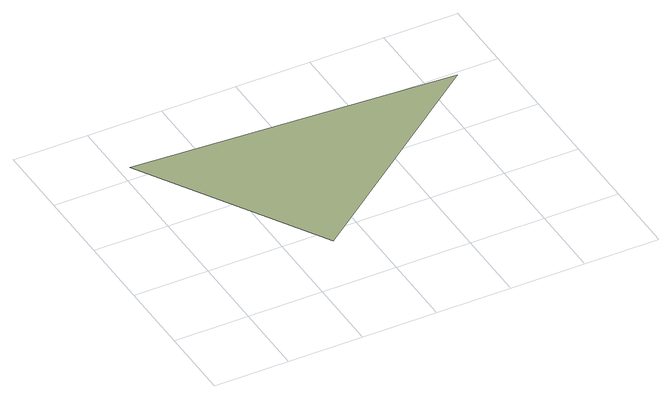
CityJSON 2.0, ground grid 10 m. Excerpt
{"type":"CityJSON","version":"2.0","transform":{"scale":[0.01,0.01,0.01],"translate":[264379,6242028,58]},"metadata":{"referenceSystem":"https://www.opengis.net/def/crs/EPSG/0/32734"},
"CityObjects":{
"terrain1":{"type":"TINRelief","geometry":[{"type":"CompositeSurface","lod":"1","boundaries":[[[0,1,2]]]}]}
},
"vertices":[
[53,3044,150],[1169,35,680],[4419,2951,0]
]}
